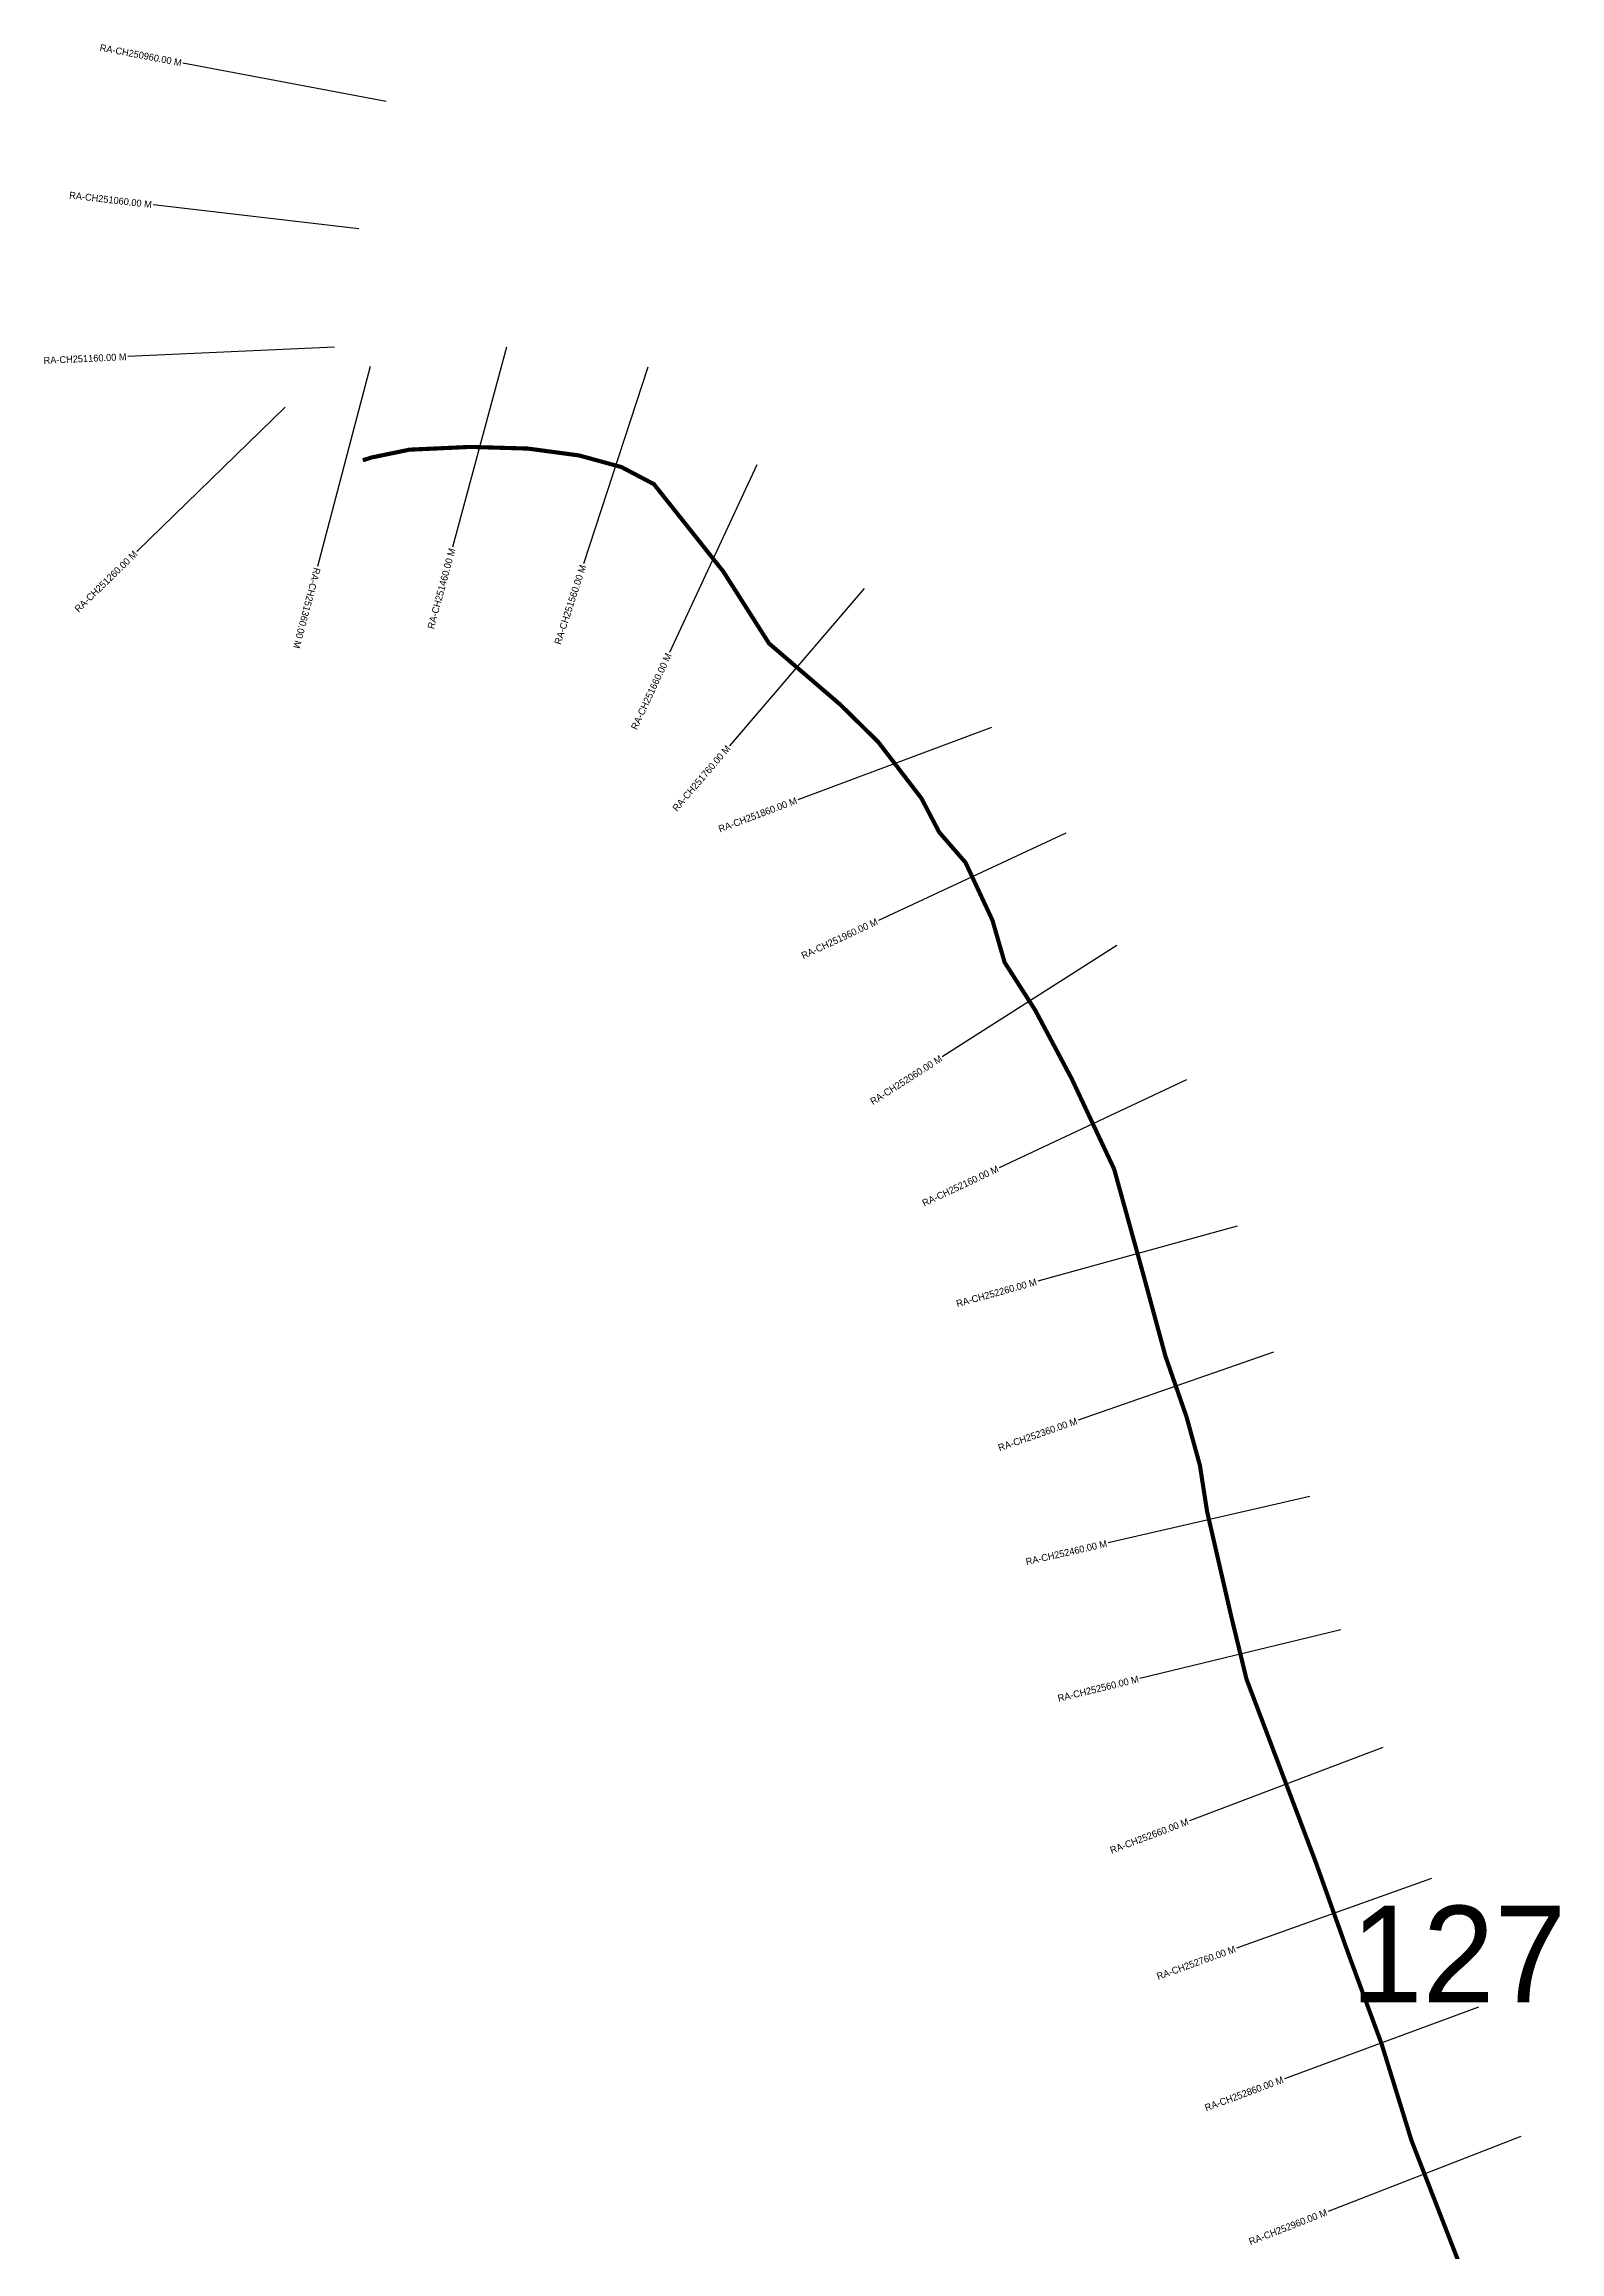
# Model space of a CAD drawing. Header units: feet. Extents: x 277547 to 282835, y 2039155 to 2045702.
# Drawn here: x 277553 to 278652, y 2040816 to 2042416 of the extents above; entities that cross this region are included whole.
import ezdxf
from ezdxf.enums import TextEntityAlignment as Align

# ---------------------------------------------------------------- set-up
doc = ezdxf.new("R2010")
doc.units = ezdxf.units.FT
doc.header["$MEASUREMENT"] = 0
for name, color, linetype in [('CS', 134, 'Continuous'), ('CSMark', 6, 'Continuous'), ('NATURALLY PROTECTED', 3, 'Continuous')]:
    doc.layers.add(name, color=color, linetype=linetype)

msp = doc.modelspace()

# ---------------------------------------------------------------- linework, layer by layer
at = {"layer": 'CS'}
for p, q in [((277801.4, 2042374.5), (277654.1, 2042402.4)), ((277781.5, 2042282.2), (277632.5, 2042299.7)), ((277764, 2042196.5), (277614.2, 2042189.7)), ((277888.6, 2042196.4), (277849.5, 2042051.6)), ((277789.8, 2042182.5), (277751.7, 2042037.4)), ((277991.1, 2042182), (277944.5, 2042039.5)), ((277728.1, 2042152.9), (277620.6, 2042048.4)), ((278070.1, 2042111.1), (278006.7, 2041975.2)), ((278147.8, 2042021.5), (278050.2, 2041907.6)), ((278240.3, 2041920.9), (278099.8, 2041868.4)), ((278294.2, 2041844.3), (278158.2, 2041780.9)), ((278331, 2041762.7), (278204.5, 2041682)), ((278381.6, 2041665.5), (278245.8, 2041601.7)), ((278418.4, 2041559.3), (278273.8, 2041519.4)), ((278444.7, 2041468), (278303, 2041418.7)), ((278471, 2041363.3), (278324.8, 2041329.7)), ((278493.5, 2041266.8), (278347.8, 2041231.4)), ((278524, 2041181.5), (278383.7, 2041128.4)), ((278559.1, 2041086.4), (278417.9, 2041035.9)), ((278593.2, 2040993.2), (278452.5, 2040941.3)), ((278624, 2040899.4), (278484.2, 2040845.2))]:
    msp.add_line(p, q, dxfattribs=at)
at = {"layer": 'NATURALLY PROTECTED', "const_width": 3, "flags": 128}
msp.add_lwpolyline([(277784.5, 2042114.5), (277790.7, 2042116.5), (277818.3, 2042122.2), (277862.4, 2042124.2), (277904.1, 2042123), (277941.3, 2042118), (277971.9, 2042109.6), (277995.5, 2042097.2), (278045.7, 2042034), (278079, 2041981.7), (278130.6, 2041937.4), (278158.1, 2041910.3), (278189.4, 2041869.5), (278202.3, 2041844.9), (278221.4, 2041822.9), (278240.9, 2041781.1), (278249.7, 2041750.6), (278271.9, 2041715.9), (278298.3, 2041666.3), (278329.1, 2041600.8), (278350.1, 2041524.9), (278366.3, 2041465.1), (278381.6, 2041421.1), (278391.3, 2041385.9), (278396.5, 2041352.5), (278414.1, 2041276.1), (278425.1, 2041230.9), (278475.2, 2041098.5), (278498.8, 2041032.3), (278523, 2040966.6), (278544.7, 2040896.5), (278578.7, 2040809)], dxfattribs=at)

# ---------------------------------------------------------------- texts
at = {"insert": (278500.7, 2041066.7), "char_height": 70, "attachment_point": 1}
msp.add_mtext_dynamic_manual_height_columns('127', width=214.982, gutter_width=1, heights=[0], dxfattribs=at)
at = {"layer": 'CSMark'}
for s, rotation, p in [('RA-CH250960.00 M', 349.2814, (277653.1, 2042402.6)), ('RA-CH251060.00 M', 353.3131, (277631.5, 2042299.8)), ('RA-CH251160.00 M', 2.6118, (277613.2, 2042189.6)), ('RA-CH251260.00 M', 44.1836, (277619.9, 2042047.7)), ('RA-CH251460.00 M', 74.8909, (277849.3, 2042050.6)), ('RA-CH251560.00 M', 71.9108, (277944.2, 2042038.5)), ('RA-CH251660.00 M', 64.9974, (278006.3, 2041974.3)), ('RA-CH251760.00 M', 49.4009, (278049.5, 2041906.9)), ('RA-CH251860.00 M', 20.4854, (278098.9, 2041868.1)), ('RA-CH251960.00 M', 24.9877, (278157.3, 2041780.5)), ('RA-CH252060.00 M', 32.554, (278203.7, 2041681.5)), ('RA-CH252160.00 M', 25.1432, (278244.9, 2041601.3)), ('RA-CH252260.00 M', 15.4605, (278272.8, 2041519.1)), ('RA-CH252360.00 M', 19.1921, (278302.1, 2041418.3)), ('RA-CH252460.00 M', 12.96, (278323.8, 2041329.5)), ('RA-CH252560.00 M', 13.6451, (278346.8, 2041231.2)), ('RA-CH252660.00 M', 20.7315, (278382.7, 2041128)), ('RA-CH252760.00 M', 19.6407, (278416.9, 2041035.6)), ('RA-CH252860.00 M', 20.2472, (278451.5, 2040940.9)), ('RA-CH252960.00 M', 21.203, (278483.2, 2040844.8))]:
    msp.add_text(s, height=5, rotation=rotation, dxfattribs=at).set_placement(p, align=Align.MIDDLE_RIGHT)
msp.add_text('RA-CH251360.00 M', height=5, rotation=255.2989, dxfattribs=at).set_placement((277751.5, 2042036.5), align=Align.MIDDLE_LEFT)

doc.saveas('drawing.dxf')
